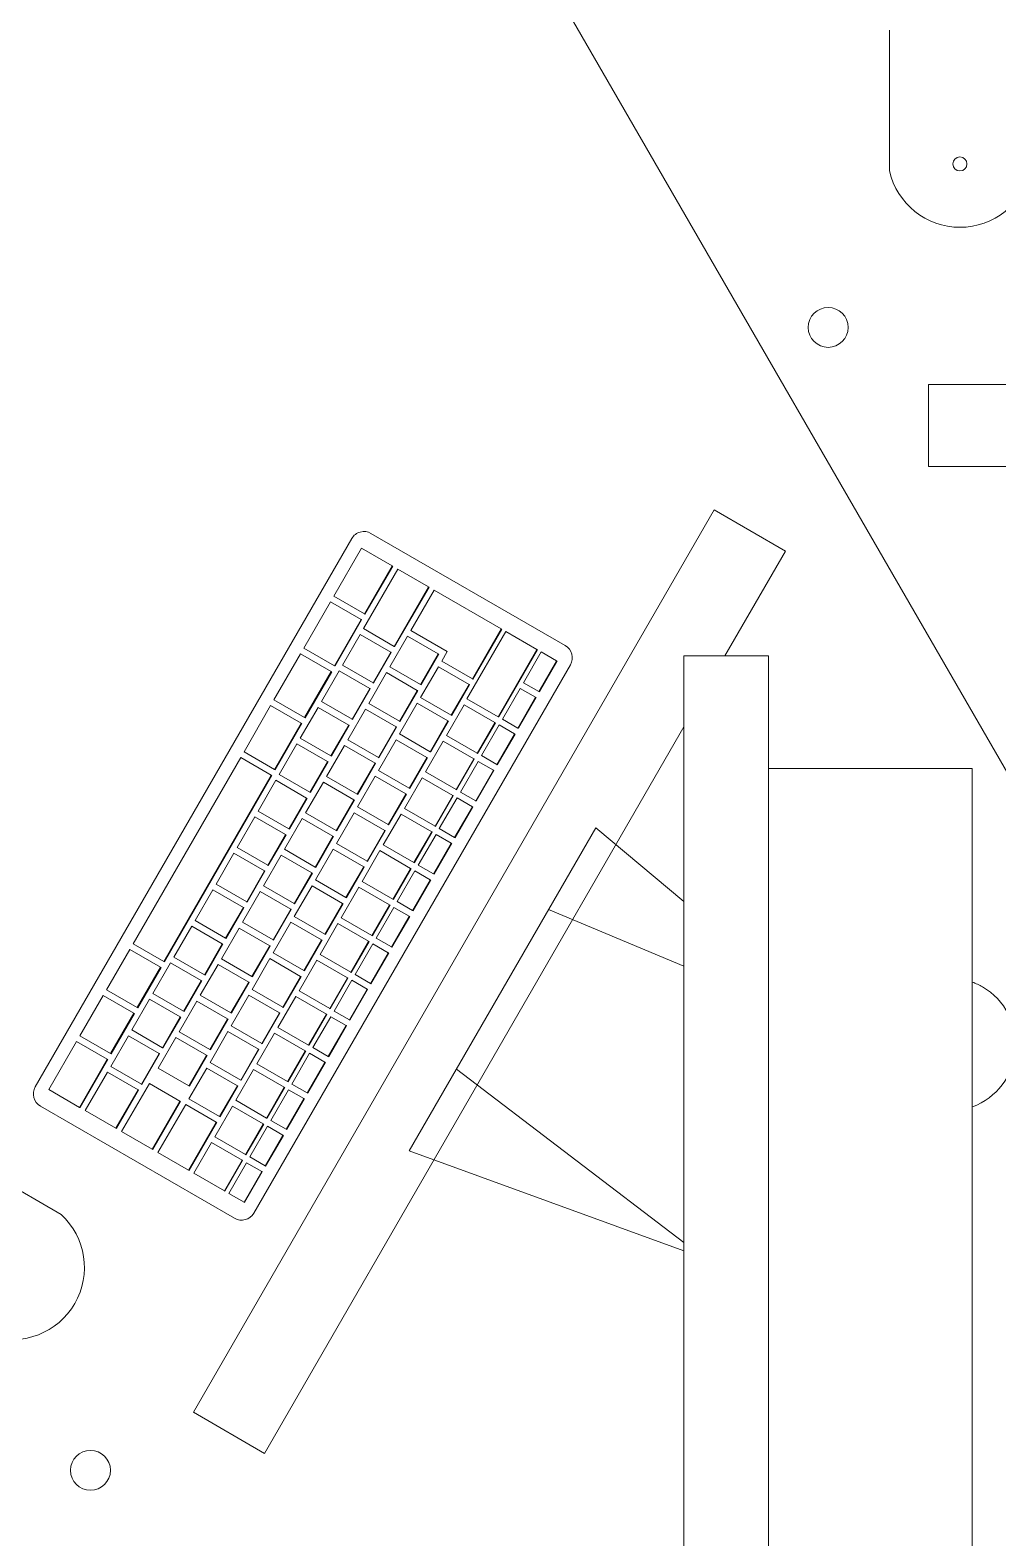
# Model space of a CAD drawing. Header units: millimetres. Extents: x 155927 to 326028, y -36033 to 97293.
# Drawn here: x 179660 to 180097, y 20882 to 21562 of the extents above; entities that cross this region are included whole.
import ezdxf

# ---------------------------------------------------------------- set-up
doc = ezdxf.new("R2010")
doc.units = ezdxf.units.MM
doc.header["$MEASUREMENT"] = 0
for name, color, linetype, lineweight in [('A-GENM', 8, 'CONTINUOUS', 9), ('E-ELEC-EQPM', 8, 'CONTINUOUS', 9), ('I-FURN', 8, 'CONTINUOUS', 9)]:
    doc.layers.add(name, color=color, linetype=linetype, lineweight=lineweight)

msp = doc.modelspace()

# ---------------------------------------------------------------- linework, layer by layer
at = {"layer": 'A-GENM'}
for p, q in [((180048.01, 21561.98), (180048.01, 21498.48)), ((179662.65, 21085.4), (179805.41, 21332.69)), ((179814.09, 21335.01), (179901.7, 21284.43)), ((179809.83, 21328.36), (179797.33, 21306.71)), ((179823.64, 21320.39), (179809.83, 21328.36)), ((179826.21, 21318.91), (179810.71, 21292.06)), ((179811.14, 21298.74), (179823.64, 21320.39)), ((179823.88, 21320.25), (179811.38, 21298.6)), ((179823.64, 21320.39), (179823.88, 21320.25)), ((179840.03, 21310.93), (179826.21, 21318.91)), ((179824.53, 21284.08), (179840.03, 21310.93)), ((179840.27, 21310.79), (179824.77, 21283.94)), ((179840.03, 21310.93), (179840.27, 21310.79)), ((179795.83, 21304.11), (179783.83, 21283.33)), ((179809.64, 21296.14), (179795.83, 21304.11)), ((179797.33, 21306.71), (179811.14, 21298.74)), ((179842.6, 21309.44), (179832.1, 21291.26)), ((179872.81, 21292), (179842.6, 21309.44)), ((179811.14, 21298.74), (179811.38, 21298.6)), ((179797.64, 21275.36), (179809.64, 21296.14)), ((179809.88, 21296), (179797.88, 21275.22)), ((179809.64, 21296.14), (179809.88, 21296)), ((179810.71, 21292.06), (179824.53, 21284.08)), ((179832.1, 21291.26), (179848.49, 21281.79)), ((179874.9, 21290.79), (179857.4, 21260.48)), ((179859.81, 21269.48), (179872.81, 21292)), ((179873.05, 21291.86), (179860.05, 21269.35)), ((179872.81, 21292), (179873.05, 21291.86)), ((179888.97, 21282.67), (179874.9, 21290.79)), ((179783.83, 21283.33), (179797.64, 21275.36)), ((179809.21, 21289.46), (179801.21, 21275.61)), ((179823.03, 21281.48), (179809.21, 21289.46)), ((179830.6, 21288.66), (179822.6, 21274.8)), ((179824.53, 21284.08), (179824.77, 21283.94)), ((179844.42, 21280.68), (179830.6, 21288.66)), ((179782.33, 21280.73), (179770.33, 21259.95)), ((179796.14, 21272.76), (179782.33, 21280.73)), ((179815.03, 21267.63), (179823.03, 21281.48)), ((179823.27, 21281.34), (179815.27, 21267.49)), ((179823.03, 21281.48), (179823.27, 21281.34)), ((179836.42, 21266.82), (179844.42, 21280.68)), ((179844.66, 21280.54), (179836.66, 21266.68)), ((179844.42, 21280.68), (179844.66, 21280.54)), ((179848.49, 21281.79), (179845.99, 21277.46)), ((179845.99, 21277.46), (179859.81, 21269.48)), ((179871.47, 21252.36), (179888.97, 21282.67)), ((179889.21, 21282.54), (179871.71, 21252.23)), ((179890.92, 21281.55), (179882.92, 21267.69)), ((179888.97, 21282.67), (179889.21, 21282.54)), ((179889.83, 21263.7), (179897.83, 21277.56)), ((179898.07, 21277.42), (179890.07, 21263.56)), ((179897.83, 21277.56), (179890.92, 21281.55)), ((179897.83, 21277.56), (179898.07, 21277.42)), ((179904.02, 21275.75), (179761.26, 21028.47)), ((179784.14, 21251.98), (179796.14, 21272.76)), ((179796.38, 21272.62), (179784.38, 21251.84)), ((179799.71, 21273.01), (179791.71, 21259.15)), ((179796.14, 21272.76), (179796.38, 21272.62)), ((179797.64, 21275.36), (179797.88, 21275.22)), ((179813.53, 21265.03), (179799.71, 21273.01)), ((179801.21, 21275.61), (179815.03, 21267.63)), ((179821.1, 21272.21), (179813.1, 21258.35)), ((179834.92, 21264.22), (179821.1, 21272.21)), ((179822.6, 21274.8), (179836.42, 21266.82)), ((179844.49, 21274.87), (179836.49, 21261.01)), ((179858.31, 21266.89), (179844.49, 21274.87)), ((179805.53, 21251.17), (179813.53, 21265.03)), ((179813.77, 21264.89), (179805.77, 21251.03)), ((179813.53, 21265.03), (179813.77, 21264.89)), ((179815.03, 21267.63), (179815.27, 21267.49)), ((179826.92, 21250.37), (179834.92, 21264.22)), ((179835.16, 21264.09), (179827.16, 21250.23)), ((179834.92, 21264.22), (179835.16, 21264.09)), ((179836.42, 21266.82), (179836.66, 21266.68)), ((179850.31, 21253.03), (179858.31, 21266.89)), ((179858.55, 21266.75), (179850.55, 21252.89)), ((179858.31, 21266.89), (179858.55, 21266.75)), ((179859.81, 21269.48), (179860.05, 21269.35)), ((179881.42, 21265.09), (179873.42, 21251.24)), ((179888.33, 21261.1), (179881.42, 21265.09)), ((179882.92, 21267.69), (179889.83, 21263.7)), ((179889.83, 21263.7), (179890.07, 21263.56)), ((179768.83, 21257.35), (179756.83, 21236.56)), ((179782.64, 21249.38), (179768.83, 21257.35)), ((179770.33, 21259.95), (179784.14, 21251.98)), ((179790.21, 21256.55), (179782.21, 21242.7)), ((179804.03, 21248.57), (179790.21, 21256.55)), ((179791.71, 21259.15), (179805.53, 21251.17)), ((179813.1, 21258.35), (179826.92, 21250.37)), ((179834.99, 21258.41), (179826.99, 21244.55)), ((179848.81, 21250.43), (179834.99, 21258.41)), ((179836.49, 21261.01), (179850.31, 21253.03)), ((179856.14, 21257.75), (179848.14, 21243.89)), ((179869.97, 21249.77), (179856.14, 21257.75)), ((179857.4, 21260.48), (179871.47, 21252.36)), ((179880.33, 21247.24), (179888.33, 21261.1)), ((179888.57, 21260.96), (179880.57, 21247.11)), ((179888.33, 21261.1), (179888.57, 21260.96)), ((179770.64, 21228.59), (179782.64, 21249.38)), ((179782.88, 21249.24), (179770.88, 21228.45)), ((179782.64, 21249.38), (179782.88, 21249.24)), ((179784.14, 21251.98), (179784.38, 21251.84)), ((179811.6, 21255.75), (179803.6, 21241.89)), ((179805.53, 21251.17), (179805.77, 21251.03)), ((179825.42, 21247.77), (179811.6, 21255.75)), ((179826.92, 21250.37), (179827.16, 21250.23)), ((179840.81, 21236.57), (179848.81, 21250.43)), ((179849.05, 21250.29), (179841.05, 21236.44)), ((179848.81, 21250.43), (179849.05, 21250.29)), ((179850.31, 21253.03), (179850.55, 21252.89)), ((179861.97, 21235.91), (179869.97, 21249.77)), ((179870.21, 21249.63), (179862.21, 21235.77)), ((179869.97, 21249.77), (179870.21, 21249.63)), ((179871.47, 21252.36), (179871.71, 21252.23)), ((179873.42, 21251.24), (179880.33, 21247.24)), ((179782.21, 21242.7), (179796.03, 21234.72)), ((179796.03, 21234.72), (179804.03, 21248.57)), ((179804.27, 21248.44), (179796.27, 21234.58)), ((179804.03, 21248.57), (179804.27, 21248.44)), ((179817.42, 21233.91), (179825.42, 21247.77)), ((179825.66, 21247.63), (179817.66, 21233.78)), ((179825.42, 21247.77), (179825.66, 21247.63)), ((179826.99, 21244.55), (179840.81, 21236.57)), ((179848.14, 21243.89), (179861.97, 21235.91)), ((179871.92, 21248.64), (179863.92, 21234.78)), ((179870.83, 21230.79), (179878.83, 21244.65)), ((179879.07, 21244.51), (179871.07, 21230.65)), ((179878.83, 21244.65), (179871.92, 21248.64)), ((179878.83, 21244.65), (179879.07, 21244.51)), ((179880.33, 21247.24), (179880.57, 21247.11)), ((179756.83, 21236.56), (179770.64, 21228.59)), ((179780.71, 21240.1), (179772.71, 21226.24)), ((179794.53, 21232.12), (179780.71, 21240.1)), ((179802.1, 21239.3), (179794.1, 21225.44)), ((179815.92, 21231.32), (179802.1, 21239.3)), ((179803.6, 21241.89), (179817.42, 21233.91)), ((179825.49, 21241.96), (179817.49, 21228.1)), ((179839.31, 21233.98), (179825.49, 21241.96)), ((179846.64, 21241.29), (179838.64, 21227.44)), ((179840.81, 21236.57), (179841.05, 21236.44)), ((179860.47, 21233.31), (179846.64, 21241.29)), ((179861.97, 21235.91), (179862.21, 21235.77)), ((179755.33, 21233.96), (179706.83, 21149.96)), ((179769.14, 21225.99), (179755.33, 21233.96)), ((179786.53, 21218.26), (179794.53, 21232.12)), ((179794.77, 21231.98), (179786.77, 21218.12)), ((179794.53, 21232.12), (179794.77, 21231.98)), ((179796.03, 21234.72), (179796.27, 21234.58)), ((179807.92, 21217.46), (179815.92, 21231.32)), ((179816.16, 21231.18), (179808.16, 21217.32)), ((179815.92, 21231.32), (179816.16, 21231.18)), ((179817.42, 21233.91), (179817.66, 21233.78)), ((179831.31, 21220.12), (179839.31, 21233.98)), ((179839.55, 21233.84), (179831.55, 21219.98)), ((179839.31, 21233.98), (179839.55, 21233.84)), ((179852.47, 21219.45), (179860.47, 21233.31)), ((179860.71, 21233.17), (179852.71, 21219.32)), ((179862.42, 21232.18), (179854.42, 21218.33)), ((179860.47, 21233.31), (179860.71, 21233.17)), ((179869.33, 21228.19), (179862.42, 21232.18)), ((179863.92, 21234.78), (179870.83, 21230.79)), ((179870.83, 21230.79), (179871.07, 21230.65)), ((179720.64, 21141.99), (179769.14, 21225.99)), ((179769.38, 21225.86), (179720.88, 21141.85)), ((179771.21, 21223.65), (179763.21, 21209.79)), ((179769.14, 21225.99), (179769.38, 21225.86)), ((179770.64, 21228.59), (179770.88, 21228.45)), ((179785.03, 21215.67), (179771.21, 21223.65)), ((179772.71, 21226.24), (179786.53, 21218.26)), ((179792.6, 21222.84), (179784.6, 21208.99)), ((179806.42, 21214.86), (179792.6, 21222.84)), ((179794.1, 21225.44), (179807.92, 21217.46)), ((179815.99, 21225.5), (179807.99, 21211.65)), ((179829.81, 21217.52), (179815.99, 21225.5)), ((179817.49, 21228.1), (179831.31, 21220.12)), ((179837.14, 21224.84), (179829.14, 21210.98)), ((179850.97, 21216.86), (179837.14, 21224.84)), ((179838.64, 21227.44), (179852.47, 21219.45)), ((179861.33, 21214.34), (179869.33, 21228.19)), ((179869.57, 21228.05), (179861.57, 21214.2)), ((179869.33, 21228.19), (179869.57, 21228.05)), ((179777.03, 21201.81), (179785.03, 21215.67)), ((179785.27, 21215.53), (179777.27, 21201.67)), ((179785.03, 21215.67), (179785.27, 21215.53)), ((179786.53, 21218.26), (179786.77, 21218.12)), ((179807.92, 21217.46), (179808.16, 21217.32)), ((179821.81, 21203.67), (179829.81, 21217.52)), ((179830.05, 21217.38), (179822.05, 21203.53)), ((179829.81, 21217.52), (179830.05, 21217.38)), ((179831.31, 21220.12), (179831.55, 21219.98)), ((179842.97, 21203), (179850.97, 21216.86)), ((179851.21, 21216.72), (179843.21, 21202.86)), ((179852.92, 21215.73), (179844.92, 21201.87)), ((179850.97, 21216.86), (179851.21, 21216.72)), ((179852.47, 21219.45), (179852.71, 21219.32)), ((179859.83, 21211.74), (179852.92, 21215.73)), ((179854.42, 21218.33), (179861.33, 21214.34)), ((179763.21, 21209.79), (179777.03, 21201.81)), ((179784.6, 21208.99), (179798.42, 21201.01)), ((179798.42, 21201.01), (179806.42, 21214.86)), ((179806.49, 21209.05), (179798.49, 21195.19)), ((179806.66, 21214.72), (179798.66, 21200.87)), ((179806.42, 21214.86), (179806.66, 21214.72)), ((179820.31, 21201.07), (179806.49, 21209.05)), ((179807.99, 21211.65), (179821.81, 21203.67)), ((179827.64, 21208.38), (179819.64, 21194.53)), ((179841.47, 21200.4), (179827.64, 21208.38)), ((179829.14, 21210.98), (179842.97, 21203)), ((179851.83, 21197.88), (179859.83, 21211.74)), ((179860.07, 21211.6), (179852.07, 21197.74)), ((179859.83, 21211.74), (179860.07, 21211.6)), ((179861.33, 21214.34), (179861.57, 21214.2)), ((179761.71, 21207.19), (179753.71, 21193.33)), ((179775.53, 21199.21), (179761.71, 21207.19)), ((179783.1, 21206.39), (179775.1, 21192.53)), ((179777.03, 21201.81), (179777.27, 21201.67)), ((179796.92, 21198.41), (179783.1, 21206.39)), ((179821.81, 21203.67), (179822.05, 21203.53)), ((179842.97, 21203), (179843.21, 21202.86)), ((179844.92, 21201.87), (179851.83, 21197.88)), ((179767.53, 21185.35), (179775.53, 21199.21)), ((179775.77, 21199.07), (179767.77, 21185.22)), ((179775.53, 21199.21), (179775.77, 21199.07)), ((179788.92, 21184.55), (179796.92, 21198.41)), ((179797.16, 21198.27), (179789.16, 21184.41)), ((179796.92, 21198.41), (179797.16, 21198.27)), ((179798.42, 21201.01), (179798.66, 21200.87)), ((179798.49, 21195.19), (179812.31, 21187.21)), ((179812.31, 21187.21), (179820.31, 21201.07)), ((179820.55, 21200.93), (179812.55, 21187.07)), ((179820.31, 21201.07), (179820.55, 21200.93)), ((179833.47, 21186.55), (179841.47, 21200.4)), ((179841.71, 21200.26), (179833.71, 21186.41)), ((179843.42, 21199.27), (179835.42, 21185.42)), ((179841.47, 21200.4), (179841.71, 21200.26)), ((179842.33, 21181.43), (179850.33, 21195.28)), ((179850.57, 21195.15), (179842.57, 21181.29)), ((179850.33, 21195.28), (179843.42, 21199.27)), ((179850.33, 21195.28), (179850.57, 21195.15)), ((179851.83, 21197.88), (179852.07, 21197.74)), ((179752.21, 21190.74), (179744.21, 21176.88)), ((179766.03, 21182.76), (179752.21, 21190.74)), ((179753.71, 21193.33), (179767.53, 21185.35)), ((179773.6, 21189.93), (179765.6, 21176.08)), ((179787.42, 21181.95), (179773.6, 21189.93)), ((179775.1, 21192.53), (179788.92, 21184.55)), ((179796.99, 21192.59), (179788.99, 21178.74)), ((179810.81, 21184.61), (179796.99, 21192.59)), ((179818.14, 21191.93), (179810.14, 21178.07)), ((179831.97, 21183.95), (179818.14, 21191.93)), ((179819.64, 21194.53), (179833.47, 21186.55)), ((179758.03, 21168.9), (179766.03, 21182.76)), ((179766.27, 21182.62), (179758.27, 21168.76)), ((179766.03, 21182.76), (179766.27, 21182.62)), ((179767.53, 21185.35), (179767.77, 21185.22)), ((179779.42, 21168.1), (179787.42, 21181.95)), ((179787.66, 21181.81), (179779.66, 21167.96)), ((179787.42, 21181.95), (179787.66, 21181.81)), ((179788.92, 21184.55), (179789.16, 21184.41)), ((179802.81, 21170.76), (179810.81, 21184.61)), ((179811.05, 21184.47), (179803.05, 21170.62)), ((179810.81, 21184.61), (179811.05, 21184.47)), ((179812.31, 21187.21), (179812.55, 21187.07)), ((179823.97, 21170.09), (179831.97, 21183.95)), ((179832.21, 21183.81), (179824.21, 21169.95)), ((179833.92, 21182.82), (179825.92, 21168.96)), ((179831.97, 21183.95), (179832.21, 21183.81)), ((179833.47, 21186.55), (179833.71, 21186.41)), ((179840.83, 21178.83), (179833.92, 21182.82)), ((179835.42, 21185.42), (179842.33, 21181.43)), ((179842.33, 21181.43), (179842.57, 21181.29)), ((179744.21, 21176.88), (179758.03, 21168.9)), ((179765.6, 21176.08), (179779.42, 21168.1)), ((179787.49, 21176.14), (179779.49, 21162.28)), ((179801.31, 21168.16), (179787.49, 21176.14)), ((179788.99, 21178.74), (179802.81, 21170.76)), ((179808.64, 21175.47), (179800.64, 21161.62)), ((179822.47, 21167.49), (179808.64, 21175.47)), ((179810.14, 21178.07), (179823.97, 21170.09)), ((179832.83, 21164.97), (179840.83, 21178.83)), ((179841.07, 21178.69), (179833.07, 21164.83)), ((179840.83, 21178.83), (179841.07, 21178.69)), ((179742.71, 21174.28), (179734.71, 21160.43)), ((179756.53, 21166.3), (179742.71, 21174.28)), ((179764.1, 21173.48), (179756.1, 21159.62)), ((179758.03, 21168.9), (179758.27, 21168.76)), ((179777.92, 21165.5), (179764.1, 21173.48)), ((179779.42, 21168.1), (179779.66, 21167.96)), ((179793.31, 21154.3), (179801.31, 21168.16)), ((179801.55, 21168.02), (179793.55, 21154.16)), ((179801.31, 21168.16), (179801.55, 21168.02)), ((179802.81, 21170.76), (179803.05, 21170.62)), ((179814.47, 21153.64), (179822.47, 21167.49)), ((179822.47, 21167.49), (179822.71, 21167.36)), ((179823.97, 21170.09), (179824.21, 21169.95)), ((179825.92, 21168.96), (179832.83, 21164.97)), ((179748.53, 21152.45), (179756.53, 21166.3)), ((179756.77, 21166.16), (179748.77, 21152.31)), ((179756.53, 21166.3), (179756.77, 21166.16)), ((179769.92, 21151.64), (179777.92, 21165.5)), ((179778.16, 21165.36), (179770.16, 21151.5)), ((179777.92, 21165.5), (179778.16, 21165.36)), ((179779.49, 21162.28), (179793.31, 21154.3)), ((179800.64, 21161.62), (179814.47, 21153.64)), ((179822.71, 21167.36), (179814.71, 21153.5)), ((179824.42, 21166.36), (179816.42, 21152.51)), ((179823.33, 21148.52), (179831.33, 21162.37)), ((179831.57, 21162.24), (179823.57, 21148.38)), ((179831.33, 21162.37), (179824.42, 21166.36)), ((179831.33, 21162.37), (179831.57, 21162.24)), ((179832.83, 21164.97), (179833.07, 21164.83)), ((179733.21, 21157.83), (179725.21, 21143.97)), ((179747.03, 21149.85), (179733.21, 21157.83)), ((179734.71, 21160.43), (179748.53, 21152.45)), ((179754.6, 21157.02), (179746.6, 21143.17)), ((179768.42, 21149.04), (179754.6, 21157.02)), ((179756.1, 21159.62), (179769.92, 21151.64)), ((179777.99, 21159.68), (179769.99, 21145.83)), ((179791.81, 21151.7), (179777.99, 21159.68)), ((179799.14, 21159.02), (179791.14, 21145.16)), ((179793.31, 21154.3), (179793.55, 21154.16)), ((179812.97, 21151.04), (179799.14, 21159.02)), ((179705.33, 21147.36), (179694.83, 21129.18)), ((179719.14, 21139.39), (179705.33, 21147.36)), ((179706.83, 21149.96), (179720.64, 21141.99)), ((179739.03, 21135.99), (179747.03, 21149.85)), ((179747.27, 21149.71), (179739.27, 21135.85)), ((179747.03, 21149.85), (179747.27, 21149.71)), ((179748.53, 21152.45), (179748.77, 21152.31)), ((179760.42, 21135.19), (179768.42, 21149.04)), ((179768.66, 21148.91), (179760.66, 21135.05)), ((179768.42, 21149.04), (179768.66, 21148.91)), ((179769.92, 21151.64), (179770.16, 21151.5)), ((179783.81, 21137.85), (179791.81, 21151.7)), ((179792.05, 21151.57), (179784.05, 21137.71)), ((179791.81, 21151.7), (179792.05, 21151.57)), ((179804.97, 21137.18), (179812.97, 21151.04)), ((179813.21, 21150.9), (179805.21, 21137.04)), ((179814.92, 21149.91), (179806.92, 21136.05)), ((179812.97, 21151.04), (179813.21, 21150.9)), ((179814.47, 21153.64), (179814.71, 21153.5)), ((179821.83, 21145.92), (179814.92, 21149.91)), ((179816.42, 21152.51), (179823.33, 21148.52)), ((179823.33, 21148.52), (179823.57, 21148.38)), ((179723.71, 21141.37), (179715.71, 21127.52)), ((179720.64, 21141.99), (179720.88, 21141.85)), ((179737.53, 21133.39), (179723.71, 21141.37)), ((179725.21, 21143.97), (179739.03, 21135.99)), ((179745.1, 21140.57), (179737.1, 21126.71)), ((179758.92, 21132.59), (179745.1, 21140.57)), ((179746.6, 21143.17), (179760.42, 21135.19)), ((179768.49, 21143.23), (179760.49, 21129.37)), ((179782.31, 21135.25), (179768.49, 21143.23)), ((179769.99, 21145.83), (179783.81, 21137.85)), ((179789.64, 21142.56), (179781.64, 21128.71)), ((179803.47, 21134.58), (179789.64, 21142.56)), ((179791.14, 21145.16), (179804.97, 21137.18)), ((179813.83, 21132.06), (179821.83, 21145.92)), ((179822.07, 21145.78), (179814.07, 21131.93)), ((179821.83, 21145.92), (179822.07, 21145.78)), ((179708.64, 21121.21), (179719.14, 21139.39)), ((179719.38, 21139.25), (179708.88, 21121.07)), ((179719.14, 21139.39), (179719.38, 21139.25)), ((179739.03, 21135.99), (179739.27, 21135.85)), ((179760.42, 21135.19), (179760.66, 21135.05)), ((179774.31, 21121.39), (179782.31, 21135.25)), ((179782.55, 21135.11), (179774.55, 21121.25)), ((179782.31, 21135.25), (179782.55, 21135.11)), ((179783.81, 21137.85), (179784.05, 21137.71)), ((179795.47, 21120.73), (179803.47, 21134.58)), ((179803.71, 21134.45), (179795.71, 21120.59)), ((179803.47, 21134.58), (179803.71, 21134.45)), ((179804.97, 21137.18), (179805.21, 21137.04)), ((179806.92, 21136.05), (179813.83, 21132.06)), ((179694.83, 21129.18), (179708.64, 21121.21)), ((179715.71, 21127.52), (179729.53, 21119.54)), ((179729.53, 21119.54), (179737.53, 21133.39)), ((179737.77, 21133.25), (179729.77, 21119.4)), ((179737.1, 21126.71), (179750.92, 21118.73)), ((179737.53, 21133.39), (179737.77, 21133.25)), ((179750.92, 21118.73), (179758.92, 21132.59)), ((179758.99, 21126.78), (179750.99, 21112.92)), ((179759.16, 21132.45), (179751.16, 21118.59)), ((179758.92, 21132.59), (179759.16, 21132.45)), ((179772.81, 21118.8), (179758.99, 21126.78)), ((179760.49, 21129.37), (179774.31, 21121.39)), ((179781.64, 21128.71), (179795.47, 21120.73)), ((179805.42, 21133.46), (179797.42, 21119.6)), ((179804.33, 21115.61), (179812.33, 21129.47)), ((179812.57, 21129.33), (179804.57, 21115.47)), ((179812.33, 21129.47), (179805.42, 21133.46)), ((179812.33, 21129.47), (179812.57, 21129.33)), ((179813.83, 21132.06), (179814.07, 21131.93)), ((179693.33, 21126.58), (179682.83, 21108.39)), ((179707.14, 21118.61), (179693.33, 21126.58)), ((179714.21, 21124.92), (179706.21, 21111.06)), ((179708.64, 21121.21), (179708.88, 21121.07)), ((179728.03, 21116.94), (179714.21, 21124.92)), ((179735.6, 21124.12), (179727.6, 21110.26)), ((179749.42, 21116.13), (179735.6, 21124.12)), ((179780.14, 21126.11), (179772.14, 21112.25)), ((179774.31, 21121.39), (179774.55, 21121.25)), ((179793.97, 21118.13), (179780.14, 21126.11)), ((179795.47, 21120.73), (179795.71, 21120.59)), ((179696.64, 21100.42), (179707.14, 21118.61)), ((179707.38, 21118.47), (179696.88, 21100.28)), ((179707.14, 21118.61), (179707.38, 21118.47)), ((179720.03, 21103.08), (179728.03, 21116.94)), ((179728.27, 21116.8), (179720.27, 21102.94)), ((179728.03, 21116.94), (179728.27, 21116.8)), ((179729.53, 21119.54), (179729.77, 21119.4)), ((179741.42, 21102.28), (179749.42, 21116.13)), ((179749.66, 21116), (179741.66, 21102.14)), ((179749.42, 21116.13), (179749.66, 21116)), ((179750.92, 21118.73), (179751.16, 21118.59)), ((179764.81, 21104.94), (179772.81, 21118.8)), ((179773.05, 21118.66), (179765.05, 21104.8)), ((179772.81, 21118.8), (179773.05, 21118.66)), ((179785.97, 21104.27), (179793.97, 21118.13)), ((179794.21, 21117.99), (179786.21, 21104.14)), ((179795.92, 21117), (179787.92, 21103.14)), ((179793.97, 21118.13), (179794.21, 21117.99)), ((179802.83, 21113.01), (179795.92, 21117)), ((179797.42, 21119.6), (179804.33, 21115.61)), ((179804.33, 21115.61), (179804.57, 21115.47)), ((179682.83, 21108.39), (179696.64, 21100.42)), ((179704.71, 21108.46), (179696.71, 21094.61)), ((179718.53, 21100.48), (179704.71, 21108.46)), ((179706.21, 21111.06), (179720.03, 21103.08)), ((179726.1, 21107.66), (179718.1, 21093.8)), ((179739.92, 21099.68), (179726.1, 21107.66)), ((179727.6, 21110.26), (179741.42, 21102.28)), ((179749.49, 21110.32), (179741.49, 21096.46)), ((179763.31, 21102.34), (179749.49, 21110.32)), ((179750.99, 21112.92), (179764.81, 21104.94)), ((179770.64, 21109.66), (179762.64, 21095.8)), ((179784.47, 21101.68), (179770.64, 21109.66)), ((179772.14, 21112.25), (179785.97, 21104.27)), ((179794.83, 21099.15), (179802.83, 21113.01)), ((179803.07, 21112.87), (179795.07, 21099.02)), ((179802.83, 21113.01), (179803.07, 21112.87)), ((179681.33, 21105.79), (179668.83, 21084.14)), ((179695.14, 21097.82), (179681.33, 21105.79)), ((179696.64, 21100.42), (179696.88, 21100.28)), ((179710.53, 21086.63), (179718.53, 21100.48)), ((179718.77, 21100.35), (179710.77, 21086.49)), ((179718.53, 21100.48), (179718.77, 21100.35)), ((179720.03, 21103.08), (179720.27, 21102.94)), ((179731.92, 21085.82), (179739.92, 21099.68)), ((179740.16, 21099.54), (179732.16, 21085.69)), ((179739.92, 21099.68), (179740.16, 21099.54)), ((179741.42, 21102.28), (179741.66, 21102.14)), ((179755.31, 21088.48), (179763.31, 21102.34)), ((179763.55, 21102.2), (179755.55, 21088.35)), ((179763.31, 21102.34), (179763.55, 21102.2)), ((179764.81, 21104.94), (179765.05, 21104.8)), ((179776.47, 21087.82), (179784.47, 21101.68)), ((179784.71, 21101.54), (179776.71, 21087.68)), ((179786.42, 21100.55), (179778.42, 21086.69)), ((179784.47, 21101.68), (179784.71, 21101.54)), ((179785.97, 21104.27), (179786.21, 21104.14)), ((179793.33, 21096.56), (179786.42, 21100.55)), ((179787.92, 21103.14), (179794.83, 21099.15)), ((179682.64, 21076.17), (179695.14, 21097.82)), ((179695.38, 21097.68), (179682.88, 21076.03)), ((179695.14, 21097.82), (179695.38, 21097.68)), ((179696.71, 21094.61), (179710.53, 21086.63)), ((179718.1, 21093.8), (179731.92, 21085.82)), ((179739.99, 21093.87), (179731.99, 21080.01)), ((179753.81, 21085.89), (179739.99, 21093.87)), ((179741.49, 21096.46), (179755.31, 21088.48)), ((179761.14, 21093.2), (179753.14, 21079.35)), ((179774.97, 21085.22), (179761.14, 21093.2)), ((179762.64, 21095.8), (179776.47, 21087.82)), ((179785.33, 21082.7), (179793.33, 21096.56)), ((179793.57, 21096.42), (179785.57, 21082.56)), ((179793.33, 21096.56), (179793.57, 21096.42)), ((179794.83, 21099.15), (179795.07, 21099.02)), ((179695.23, 21092), (179685.23, 21074.68)), ((179709.03, 21084.03), (179695.23, 21092)), ((179714.12, 21086.87), (179701.62, 21065.21)), ((179710.53, 21086.63), (179710.77, 21086.49)), ((179727.92, 21078.9), (179714.12, 21086.87)), ((179755.31, 21088.48), (179755.55, 21088.35)), ((179776.47, 21087.82), (179776.71, 21087.68)), ((179778.42, 21086.69), (179785.33, 21082.7)), ((179668.83, 21084.14), (179682.64, 21076.17)), ((179699.03, 21066.71), (179709.03, 21084.03)), ((179709.27, 21083.89), (179699.27, 21066.57)), ((179709.03, 21084.03), (179709.27, 21083.89)), ((179731.92, 21085.82), (179732.16, 21085.69)), ((179731.99, 21080.01), (179745.81, 21072.03)), ((179745.81, 21072.03), (179753.81, 21085.89)), ((179754.05, 21085.75), (179746.05, 21071.89)), ((179753.14, 21079.35), (179766.97, 21071.36)), ((179753.81, 21085.89), (179754.05, 21085.75)), ((179766.97, 21071.36), (179774.97, 21085.22)), ((179775.21, 21085.08), (179767.21, 21071.23)), ((179776.92, 21084.09), (179768.92, 21070.24)), ((179774.97, 21085.22), (179775.21, 21085.08)), ((179775.83, 21066.25), (179783.83, 21080.1)), ((179784.07, 21079.96), (179776.07, 21066.11)), ((179783.83, 21080.1), (179776.92, 21084.09)), ((179783.83, 21080.1), (179784.07, 21079.96)), ((179785.33, 21082.7), (179785.57, 21082.56)), ((179752.58, 21026.15), (179664.97, 21076.73)), ((179682.64, 21076.17), (179682.88, 21076.03)), ((179685.23, 21074.68), (179699.03, 21066.71)), ((179715.42, 21057.24), (179727.92, 21078.9)), ((179728.16, 21078.76), (179715.66, 21057.11)), ((179730.51, 21077.4), (179718.01, 21055.75)), ((179727.92, 21078.9), (179728.16, 21078.76)), ((179744.31, 21069.43), (179730.51, 21077.4)), ((179751.64, 21076.75), (179743.64, 21062.89)), ((179765.47, 21068.77), (179751.64, 21076.75)), ((179699.03, 21066.71), (179699.27, 21066.57)), ((179731.81, 21047.78), (179744.31, 21069.43)), ((179744.55, 21069.29), (179732.05, 21047.64)), ((179744.31, 21069.43), (179744.55, 21069.29)), ((179745.81, 21072.03), (179746.05, 21071.89)), ((179757.47, 21054.91), (179765.47, 21068.77)), ((179765.71, 21068.63), (179757.71, 21054.77)), ((179767.42, 21067.64), (179759.42, 21053.78)), ((179765.47, 21068.77), (179765.71, 21068.63)), ((179766.97, 21071.36), (179767.21, 21071.23)), ((179774.33, 21063.65), (179767.42, 21067.64)), ((179768.92, 21070.24), (179775.83, 21066.25)), ((179775.83, 21066.25), (179776.07, 21066.11)), ((179674.35, 21027.85), (179619.35, 21059.6)), ((179701.62, 21065.21), (179715.42, 21057.24)), ((179742.14, 21060.29), (179734.14, 21046.44)), ((179755.97, 21052.31), (179742.14, 21060.29)), ((179743.64, 21062.89), (179757.47, 21054.91)), ((179766.33, 21049.79), (179774.33, 21063.65)), ((179774.57, 21063.51), (179766.57, 21049.65)), ((179774.33, 21063.65), (179774.57, 21063.51)), ((179715.42, 21057.24), (179715.66, 21057.11)), ((179718.01, 21055.75), (179731.81, 21047.78)), ((179747.97, 21038.46), (179755.97, 21052.31)), ((179756.21, 21052.17), (179748.21, 21038.32)), ((179755.97, 21052.31), (179756.21, 21052.17)), ((179757.47, 21054.91), (179757.71, 21054.77)), ((179759.42, 21053.78), (179766.33, 21049.79)), ((179731.81, 21047.78), (179732.05, 21047.64)), ((179734.14, 21046.44), (179747.97, 21038.46)), ((179757.92, 21051.18), (179749.92, 21037.33)), ((179756.83, 21033.34), (179764.83, 21047.19)), ((179765.07, 21047.05), (179757.07, 21033.2)), ((179764.83, 21047.19), (179757.92, 21051.18)), ((179764.83, 21047.19), (179765.07, 21047.05)), ((179766.33, 21049.79), (179766.57, 21049.65)), ((179747.97, 21038.46), (179748.21, 21038.32)), ((179749.92, 21037.33), (179756.83, 21033.34)), ((179756.83, 21033.34), (179757.07, 21033.2))]:
    msp.add_line(p, q, dxfattribs=at)
for centre, radius, start, end in [((180079.76, 21501.63), 3.16, 0, 180), ((180079.76, 21501.63), 3.16, 180, 0), ((180079.76, 21505.62), 32.54, 192.68038, 347.31962), ((179810.91, 21329.51), 6.35, 60, 150), ((179898.53, 21278.93), 6.35, 330, 60), ((179668.15, 21082.23), 6.35, 150, 240), ((179652.28, 21003.93), 32.54, 252.68038, 47.31962), ((179755.76, 21031.65), 6.35, 240, 330)]:
    msp.add_arc(centre, radius, start, end, dxfattribs=at)
at = {"layer": 'E-ELEC-EQPM'}
for p, q in [((179955.28, 21279.75), (179993.38, 21279.75)), ((179955.28, 20479.75), (179955.28, 21279.75)), ((179955.28, 20479.75), (179955.28, 21279.75)), ((179955.28, 21279.75), (179993.38, 21279.75)), ((179993.38, 21279.75), (179993.38, 21228.95)), ((179993.38, 21279.75), (179993.38, 20479.75)), ((179993.38, 21228.95), (180085.28, 21228.95)), ((179993.38, 21228.95), (180085.28, 21228.95)), ((180085.28, 21228.95), (180085.28, 20530.55)), ((180085.28, 21228.95), (180085.28, 20530.55))]:
    msp.add_line(p, q, dxfattribs=at)
at = {"layer": 'I-FURN'}
for p, q in [((180280.33, 20916.64), (179725.31, 21877.92)), ((179725.31, 21877.92), (180280.33, 20916.64)), ((180065.56, 21365.15), (180065.56, 21402.24)), ((180535.46, 21402.24), (180065.56, 21402.24)), ((180065.56, 21365.15), (180115, 21365.15)), ((179968.92, 21345.59), (179733.97, 20938.64)), ((180001.04, 21327.04), (179968.92, 21345.59)), ((179973.74, 21279.75), (180001.04, 21327.04)), ((179766.09, 20920.1), (179955.28, 21247.78)), ((179831.37, 21056.53), (179915.52, 21202.29)), ((179915.52, 21202.29), (179955.28, 21168.94)), ((179894.23, 21165.41), (179955.28, 21139.86)), ((179852.66, 21093.41), (179955.28, 21015.28)), ((179955.28, 21011.47), (179831.37, 21056.53)), ((179766.09, 20920.1), (179733.97, 20938.64))]:
    msp.add_line(p, q, dxfattribs=at)
for centre, radius, start, end in [((180020.32, 21427.92), 9, 0, 180), ((180020.32, 21427.92), 9, 180, 0), ((180074.95, 21104.49), 30, 60.00282, 69.69206), ((180074.95, 21104.49), 30, 290.30789, 60.00282), ((179687.55, 20912.46), 9, 0, 180), ((179687.55, 20912.46), 9, 180, 0)]:
    msp.add_arc(centre, radius, start, end, dxfattribs=at)

doc.saveas('drawing.dxf')
